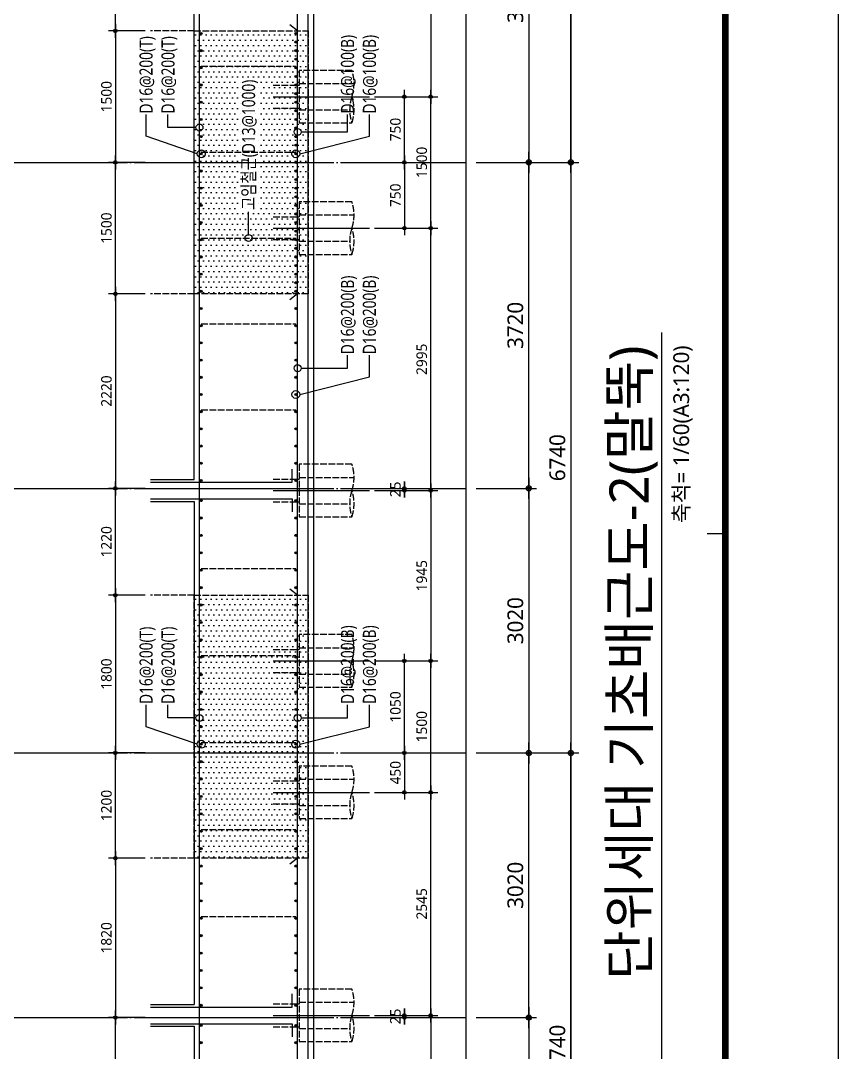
# Model space of a CAD drawing. Header units: millimetres. Extents: x 317501 to 814054, y -400799 to -14117.
# Drawn here: x 804717 to 814054, y -47034 to -35259 of the extents above; entities that cross this region are included whole.
import ezdxf
from ezdxf.enums import TextEntityAlignment as Align

# ---------------------------------------------------------------- set-up
doc = ezdxf.new("R2010")
doc.units = ezdxf.units.MM
doc.header["$LTSCALE"] = 38
doc.linetypes.add('CEN', pattern=[62, 60, -1, 0, -1])
doc.linetypes.add('HID', pattern=[2.5, 2, -0.5])
doc.layers.get('Defpoints').update_dxf_attribs({"color": 145})
for name, color, linetype in [('BAR1', 3, 'Continuous'), ('BARR', 1, 'Continuous'), ('CEN', 1, 'CEN'), ('DIM', 7, 'Continuous'), ('DOT', 3, 'Continuous'), ('FORM_고양장항A-1BL-S-성능$0$FORM', 7, 'Continuous'), ('LEADER', 7, 'Continuous'), ('PI', 4, 'HID'), ('T', 1, 'Continuous'), ('W1', 11, 'Continuous'), ('고임철근', 4, 'HID'), ('버림', 8, 'Continuous'), ('보강구간', 6, 'HID')]:
    doc.layers.add(name, color=color, linetype=linetype)
doc.layers.add('DEFPOINT', color=144, linetype='Continuous', plot=False)
doc.layers.add('FORM_고양장항A-1BL-S-성능$0$DEFPOINT', color=144, linetype='Continuous', plot=False)
doc.layers.add('TEXT', color=3, linetype='Continuous', lineweight=9)
doc.styles.add('맑은고딕', font='malgun.ttf')
doc.dimstyles.new('DIM_40', dxfattribs={"dimscale": 40, "dimtxt": 3, "dimasz": 1, "dimexe": 2, "dimexo": 1.5, "dimgap": 1, "dimtad": 1, "dimdec": 0, "dimzin": 0, "dimdsep": 46, "dimtxsty": '맑은고딕', "dimblk1": 'DIMDOT', "dimblk2": 'DIMDOT', "dimsah": 1, "dimcen": 0.09, "dimdle": 2, "dimclrd": 7, "dimclre": 7, "dimclrt": 6, "dimadec": 0, "dimazin": 0, "dimtfac": 1, "dimtdec": 0, "dimtix": 1, "dimtmove": 2, "dimatfit": 3, "dimldrblk": 'DIMDOT', "dimfxl": 0, "dimtolj": 1, "dimtzin": 0, "dimarcsym": 0})
doc.dimstyles.new('DIM_60', dxfattribs={"dimscale": 60, "dimtxt": 3, "dimasz": 1, "dimexe": 1.5, "dimexo": 2, "dimgap": 1, "dimtad": 1, "dimdec": 0, "dimzin": 0, "dimdsep": 46, "dimtxsty": '맑은고딕', "dimblk1": 'DIMDOT', "dimblk2": 'DIMDOT', "dimsah": 1, "dimcen": 0.09, "dimdle": 2, "dimclrd": 7, "dimclre": 7, "dimclrt": 3, "dimadec": 0, "dimazin": 0, "dimtfac": 1, "dimtdec": 0, "dimtix": 1, "dimtmove": 2, "dimatfit": 3, "dimldrblk": 'DIMDOT', "dimfxl": 0, "dimtolj": 1, "dimtzin": 0, "dimarcsym": 0})

# ---------------------------------------------------------------- blocks, each defined once
blk = doc.blocks.new('FORM_고양장항A-1BL-S-성능')
at = {"layer": 'FORM_고양장항A-1BL-S-성능$0$DEFPOINT', "color": 1}
blk.add_line((391, 22), (391, 25), dxfattribs=at)
at = {"layer": 'FORM_고양장항A-1BL-S-성능$0$DEFPOINT'}
blk.add_lwpolyline([(0, 594), (0, 0), (841, 0), (841, 594), (0, 594)], dxfattribs=at)
at = {"layer": 'FORM_고양장항A-1BL-S-성능$0$FORM'}
for points in [[(25, 573), (25, 21), (757, 21), (757, 573)], [(26, 572), (26, 22), (756, 22), (756, 572)]]:
    blk.add_lwpolyline(points, close=True, dxfattribs=at)
at = {"layer": 'FORM_고양장항A-1BL-S-성능$0$FORM', "const_width": 1}
blk.add_lwpolyline([(25.5, 572.5), (25.5, 21.5), (756.5, 21.5), (756.5, 572.5)], close=True, dxfattribs=at)
blk = doc.blocks.new('DIMDOT')
at = {"layer": 'DIM', "linetype": 'Continuous'}
blk.add_line((-2, 0), (2, 0), dxfattribs=at)
for radius in [0.5, 0.25]:
    blk.add_circle((0, 0), radius, dxfattribs=at)
blk = doc.blocks.new('*D107')
at = {"layer": 'Defpoints', "color": 0, "linetype": 'Continuous', "transparency": 16777216}
for p in [(809799, -43617), (810999, -43617), (809799, -50357)]:
    blk.add_point(p, dxfattribs=at)
at = {"layer": 'DIM', "color": 7, "linetype": 'Continuous', "lineweight": -2, "transparency": 16777216}
for p, q in [((809919, -43617), (811089, -43617)), ((810999, -50297), (810999, -43677)), ((809919, -50357), (811089, -50357))]:
    blk.add_line(p, q, dxfattribs=at)
at = {"layer": 'DIM', "color": 7, "linetype": 'Continuous', "lineweight": -2, "transparency": 16777216, "xscale": 60, "yscale": 60, "zscale": 60}
for p, rotation in [((810999, -43617), 90), ((810999, -50357), 270)]:
    blk.add_blockref('DIMDOT', p, dxfattribs=dict(at, rotation=rotation))
at = {"layer": 'DIM', "color": 3, "linetype": 'Continuous', "transparency": 16777216, "insert": (810846, -46987), "char_height": 180, "attachment_point": 5, "rotation": 90, "style": '맑은고딕'}
blk.add_mtext('\\A1;6740', dxfattribs=at)
blk = doc.blocks.new('*D108')
at = {"layer": 'Defpoints', "color": 0, "linetype": 'Continuous', "transparency": 16777216}
for p in [(809799, -43617), (810519, -43617), (809799, -46637)]:
    blk.add_point(p, dxfattribs=at)
at = {"layer": 'DIM', "color": 7, "linetype": 'Continuous', "lineweight": -2, "transparency": 16777216}
for p, q in [((809919, -43617), (810609, -43617)), ((810519, -46577), (810519, -43677)), ((809919, -46637), (810609, -46637))]:
    blk.add_line(p, q, dxfattribs=at)
at = {"layer": 'DIM', "color": 7, "linetype": 'Continuous', "lineweight": -2, "transparency": 16777216, "xscale": 60, "yscale": 60, "zscale": 60}
for p, rotation in [((810519, -43617), 90), ((810519, -46637), 270)]:
    blk.add_blockref('DIMDOT', p, dxfattribs=dict(at, rotation=rotation))
at = {"layer": 'DIM', "color": 3, "linetype": 'Continuous', "transparency": 16777216, "insert": (810366, -45127), "char_height": 180, "attachment_point": 5, "rotation": 90, "style": '맑은고딕'}
blk.add_mtext('\\A1;3020', dxfattribs=at)
blk = doc.blocks.new('*D109')
at = {"layer": 'Defpoints', "color": 0, "linetype": 'Continuous', "transparency": 16777216}
for p in [(809799, -46637), (809799, -50357), (810519, -50357)]:
    blk.add_point(p, dxfattribs=at)
at = {"layer": 'DIM', "color": 7, "linetype": 'Continuous', "lineweight": -2, "transparency": 16777216}
for p, q in [((809919, -46637), (810609, -46637)), ((810519, -46697), (810519, -50297)), ((809919, -50357), (810609, -50357))]:
    blk.add_line(p, q, dxfattribs=at)
at = {"layer": 'DIM', "color": 7, "linetype": 'Continuous', "lineweight": -2, "transparency": 16777216, "xscale": 60, "yscale": 60, "zscale": 60}
for p, rotation in [((810519, -46637), 90), ((810519, -50357), 270)]:
    blk.add_blockref('DIMDOT', p, dxfattribs=dict(at, rotation=rotation))
at = {"layer": 'DIM', "color": 3, "linetype": 'Continuous', "transparency": 16777216, "insert": (810366, -48497), "char_height": 180, "attachment_point": 5, "rotation": 90, "style": '맑은고딕'}
blk.add_mtext('\\A1;3720', dxfattribs=at)
blk = doc.blocks.new('*D110')
at = {"layer": 'Defpoints', "color": 0, "linetype": 'Continuous', "transparency": 16777216}
for p in [(809799, -30137), (810999, -30137), (809799, -36877)]:
    blk.add_point(p, dxfattribs=at)
at = {"layer": 'DIM', "color": 7, "linetype": 'Continuous', "lineweight": -2, "transparency": 16777216}
for p, q in [((809919, -30137), (811089, -30137)), ((810999, -36817), (810999, -30197)), ((809919, -36877), (811089, -36877))]:
    blk.add_line(p, q, dxfattribs=at)
at = {"layer": 'DIM', "color": 7, "linetype": 'Continuous', "lineweight": -2, "transparency": 16777216, "xscale": 60, "yscale": 60, "zscale": 60}
for p, rotation in [((810999, -30137), 90), ((810999, -36877), 270)]:
    blk.add_blockref('DIMDOT', p, dxfattribs=dict(at, rotation=rotation))
at = {"layer": 'DIM', "color": 3, "linetype": 'Continuous', "transparency": 16777216, "insert": (810846, -33507), "char_height": 180, "attachment_point": 5, "rotation": 90, "style": '맑은고딕'}
blk.add_mtext('\\A1;6740', dxfattribs=at)
blk = doc.blocks.new('*D112')
at = {"layer": 'Defpoints', "color": 0, "linetype": 'Continuous', "transparency": 16777216}
for p in [(809799, -33157), (809799, -36877), (810519, -36877)]:
    blk.add_point(p, dxfattribs=at)
at = {"layer": 'DIM', "color": 7, "linetype": 'Continuous', "lineweight": -2, "transparency": 16777216}
for p, q in [((809919, -33157), (810609, -33157)), ((810519, -33217), (810519, -36817)), ((809919, -36877), (810609, -36877))]:
    blk.add_line(p, q, dxfattribs=at)
at = {"layer": 'DIM', "color": 7, "linetype": 'Continuous', "lineweight": -2, "transparency": 16777216, "xscale": 60, "yscale": 60, "zscale": 60}
for p, rotation in [((810519, -33157), 90), ((810519, -36877), 270)]:
    blk.add_blockref('DIMDOT', p, dxfattribs=dict(at, rotation=rotation))
at = {"layer": 'DIM', "color": 3, "linetype": 'Continuous', "transparency": 16777216, "insert": (810366, -35017), "char_height": 180, "attachment_point": 5, "rotation": 90, "style": '맑은고딕'}
blk.add_mtext('\\A1;3720', dxfattribs=at)
blk = doc.blocks.new('*D113')
at = {"layer": 'Defpoints', "color": 0, "linetype": 'Continuous', "transparency": 16777216}
for p in [(809799, -36877), (809799, -43617), (810999, -43617)]:
    blk.add_point(p, dxfattribs=at)
at = {"layer": 'DIM', "color": 7, "linetype": 'Continuous', "lineweight": -2, "transparency": 16777216}
for p, q in [((809919, -36877), (811089, -36877)), ((810999, -36937), (810999, -43557)), ((809919, -43617), (811089, -43617))]:
    blk.add_line(p, q, dxfattribs=at)
at = {"layer": 'DIM', "color": 7, "linetype": 'Continuous', "lineweight": -2, "transparency": 16777216, "xscale": 60, "yscale": 60, "zscale": 60}
for p, rotation in [((810999, -36877), 90), ((810999, -43617), 270)]:
    blk.add_blockref('DIMDOT', p, dxfattribs=dict(at, rotation=rotation))
at = {"layer": 'DIM', "color": 3, "linetype": 'Continuous', "transparency": 16777216, "insert": (810846, -40247), "char_height": 180, "attachment_point": 5, "rotation": 90, "style": '맑은고딕'}
blk.add_mtext('\\A1;6740', dxfattribs=at)
blk = doc.blocks.new('*D114')
at = {"layer": 'Defpoints', "color": 0, "linetype": 'Continuous', "transparency": 16777216}
for p in [(809799, -40597), (809799, -43617), (810519, -43617)]:
    blk.add_point(p, dxfattribs=at)
at = {"layer": 'DIM', "color": 7, "linetype": 'Continuous', "lineweight": -2, "transparency": 16777216}
for p, q in [((809919, -40597), (810609, -40597)), ((810519, -40657), (810519, -43557)), ((809919, -43617), (810609, -43617))]:
    blk.add_line(p, q, dxfattribs=at)
at = {"layer": 'DIM', "color": 7, "linetype": 'Continuous', "lineweight": -2, "transparency": 16777216, "xscale": 60, "yscale": 60, "zscale": 60}
for p, rotation in [((810519, -40597), 90), ((810519, -43617), 270)]:
    blk.add_blockref('DIMDOT', p, dxfattribs=dict(at, rotation=rotation))
at = {"layer": 'DIM', "color": 3, "linetype": 'Continuous', "transparency": 16777216, "insert": (810366, -42107), "char_height": 180, "attachment_point": 5, "rotation": 90, "style": '맑은고딕'}
blk.add_mtext('\\A1;3020', dxfattribs=at)
blk = doc.blocks.new('*D115')
at = {"layer": 'Defpoints', "color": 0, "linetype": 'Continuous', "transparency": 16777216}
for p in [(809799, -36877), (810519, -36877), (809799, -40597)]:
    blk.add_point(p, dxfattribs=at)
at = {"layer": 'DIM', "color": 7, "linetype": 'Continuous', "lineweight": -2, "transparency": 16777216}
for p, q in [((809919, -36877), (810609, -36877)), ((810519, -40537), (810519, -36937)), ((809919, -40597), (810609, -40597))]:
    blk.add_line(p, q, dxfattribs=at)
at = {"layer": 'DIM', "color": 7, "linetype": 'Continuous', "lineweight": -2, "transparency": 16777216, "xscale": 60, "yscale": 60, "zscale": 60}
for p, rotation in [((810519, -36877), 90), ((810519, -40597), 270)]:
    blk.add_blockref('DIMDOT', p, dxfattribs=dict(at, rotation=rotation))
at = {"layer": 'DIM', "color": 3, "linetype": 'Continuous', "transparency": 16777216, "insert": (810366, -38737), "char_height": 180, "attachment_point": 5, "rotation": 90, "style": '맑은고딕'}
blk.add_mtext('\\A1;3720', dxfattribs=at)
blk = doc.blocks.new('p')
at = {"layer": 'PI'}
for p, q in [((-130, 300), (-130, 0)), ((130, 300), (130, 0)), ((300, 0), (-300, 0)), ((-300, 0), (-300, -600)), ((-150, 0), (-150, -575)), ((150, 0), (150, -625)), ((300, -600), (300, 0))]:
    blk.add_line(p, q, dxfattribs=at)
at = {"layer": 'PI', "color": 6, "linetype": 'Continuous'}
blk.add_line((0, 300, 0), (0, -800, 0), dxfattribs=at)
at = {"layer": 'PI'}
for centre, start, end in [((-150, -1037), 71.0754, 108.9246), ((-150, -163), 251.0754, 288.9246), ((150, -163), 251.0754, 288.9246)]:
    blk.add_arc(centre, 462, start, end, dxfattribs=at)
blk = doc.blocks.new('*D541')
at = {"layer": 'Defpoints', "color": 0, "linetype": 'Continuous', "transparency": 16777216}
for p in [(808699, -42567), (809399, -42567), (808699, -44067)]:
    blk.add_point(p, dxfattribs=at)
at = {"layer": 'DIM', "color": 7, "linetype": 'Continuous', "lineweight": -2, "transparency": 16777216}
for p, q in [((808759, -42567), (809479, -42567)), ((809399, -44027), (809399, -42607)), ((808759, -44067), (809479, -44067))]:
    blk.add_line(p, q, dxfattribs=at)
at = {"layer": 'DIM', "color": 7, "linetype": 'Continuous', "lineweight": -2, "transparency": 16777216, "xscale": 40, "yscale": 40, "zscale": 40}
for p, rotation in [((809399, -42567), 90), ((809399, -44067), 270)]:
    blk.add_blockref('DIMDOT', p, dxfattribs=dict(at, rotation=rotation))
at = {"layer": 'DIM', "color": 6, "linetype": 'Continuous', "transparency": 16777216, "insert": (809297, -43317), "char_height": 120, "attachment_point": 5, "rotation": 90, "style": '맑은고딕'}
blk.add_mtext('\\A1;1500', dxfattribs=at)
blk = doc.blocks.new('*D542')
at = {"layer": 'Defpoints', "color": 0, "linetype": 'Continuous', "transparency": 16777216}
for p in [(808699, -43617), (808699, -44067), (809099, -44067)]:
    blk.add_point(p, dxfattribs=at)
at = {"layer": 'DIM', "color": 7, "linetype": 'Continuous', "lineweight": -2, "transparency": 16777216}
for p, q in [((808759, -43617), (809179, -43617)), ((809099, -43657), (809099, -44027)), ((808759, -44067), (809179, -44067))]:
    blk.add_line(p, q, dxfattribs=at)
at = {"layer": 'DIM', "color": 7, "linetype": 'Continuous', "lineweight": -2, "transparency": 16777216, "xscale": 40, "yscale": 40, "zscale": 40}
for p, rotation in [((809099, -43617), 90), ((809099, -44067), 270)]:
    blk.add_blockref('DIMDOT', p, dxfattribs=dict(at, rotation=rotation))
at = {"layer": 'DIM', "color": 6, "linetype": 'Continuous', "transparency": 16777216, "insert": (808997, -43842), "char_height": 120, "attachment_point": 5, "rotation": 90, "style": '맑은고딕'}
blk.add_mtext('\\A1;450', dxfattribs=at)
blk = doc.blocks.new('*D543')
at = {"layer": 'Defpoints', "color": 0, "linetype": 'Continuous', "transparency": 16777216}
for p in [(808699, -42567), (809099, -42567), (808699, -43617)]:
    blk.add_point(p, dxfattribs=at)
at = {"layer": 'DIM', "color": 7, "linetype": 'Continuous', "lineweight": -2, "transparency": 16777216}
for p, q in [((808759, -42567), (809179, -42567)), ((809099, -43577), (809099, -42607)), ((808759, -43617), (809179, -43617))]:
    blk.add_line(p, q, dxfattribs=at)
at = {"layer": 'DIM', "color": 7, "linetype": 'Continuous', "lineweight": -2, "transparency": 16777216, "xscale": 40, "yscale": 40, "zscale": 40}
for p, rotation in [((809099, -42567), 90), ((809099, -43617), 270)]:
    blk.add_blockref('DIMDOT', p, dxfattribs=dict(at, rotation=rotation))
at = {"layer": 'DIM', "color": 6, "linetype": 'Continuous', "transparency": 16777216, "insert": (808997, -43092), "char_height": 120, "attachment_point": 5, "rotation": 90, "style": '맑은고딕'}
blk.add_mtext('\\A1;1050', dxfattribs=at)
blk = doc.blocks.new('*D544')
at = {"layer": 'Defpoints', "color": 0, "linetype": 'Continuous', "transparency": 16777216}
for p in [(808699, -36127), (809399, -36127), (808699, -37627)]:
    blk.add_point(p, dxfattribs=at)
at = {"layer": 'DIM', "color": 7, "linetype": 'Continuous', "lineweight": -2, "transparency": 16777216}
for p, q in [((808759, -36127), (809479, -36127)), ((809399, -37587), (809399, -36167)), ((808759, -37627), (809479, -37627))]:
    blk.add_line(p, q, dxfattribs=at)
at = {"layer": 'DIM', "color": 7, "linetype": 'Continuous', "lineweight": -2, "transparency": 16777216, "xscale": 40, "yscale": 40, "zscale": 40}
for p, rotation in [((809399, -36127), 90), ((809399, -37627), 270)]:
    blk.add_blockref('DIMDOT', p, dxfattribs=dict(at, rotation=rotation))
at = {"layer": 'DIM', "color": 6, "linetype": 'Continuous', "transparency": 16777216, "insert": (809297, -36877), "char_height": 120, "attachment_point": 5, "rotation": 90, "style": '맑은고딕'}
blk.add_mtext('\\A1;1500', dxfattribs=at)
blk = doc.blocks.new('*D545')
at = {"layer": 'Defpoints', "color": 0, "linetype": 'Continuous', "transparency": 16777216}
for p in [(808699, -36877), (808699, -37627), (809099, -37627)]:
    blk.add_point(p, dxfattribs=at)
at = {"layer": 'DIM', "color": 7, "linetype": 'Continuous', "lineweight": -2, "transparency": 16777216}
for p, q in [((808759, -36877), (809179, -36877)), ((809099, -36917), (809099, -37587)), ((808759, -37627), (809179, -37627))]:
    blk.add_line(p, q, dxfattribs=at)
at = {"layer": 'DIM', "color": 7, "linetype": 'Continuous', "lineweight": -2, "transparency": 16777216, "xscale": 40, "yscale": 40, "zscale": 40}
for p, rotation in [((809099, -36877), 90), ((809099, -37627), 270)]:
    blk.add_blockref('DIMDOT', p, dxfattribs=dict(at, rotation=rotation))
at = {"layer": 'DIM', "color": 6, "linetype": 'Continuous', "transparency": 16777216, "insert": (808997, -37252), "char_height": 120, "attachment_point": 5, "rotation": 90, "style": '맑은고딕'}
blk.add_mtext('\\A1;750', dxfattribs=at)
blk = doc.blocks.new('*D546')
at = {"layer": 'Defpoints', "color": 0, "linetype": 'Continuous', "transparency": 16777216}
for p in [(808699, -36127), (809099, -36127), (808699, -36877)]:
    blk.add_point(p, dxfattribs=at)
at = {"layer": 'DIM', "color": 7, "linetype": 'Continuous', "lineweight": -2, "transparency": 16777216}
for p, q in [((808759, -36127), (809179, -36127)), ((809099, -36837), (809099, -36167)), ((808759, -36877), (809179, -36877))]:
    blk.add_line(p, q, dxfattribs=at)
at = {"layer": 'DIM', "color": 7, "linetype": 'Continuous', "lineweight": -2, "transparency": 16777216, "xscale": 40, "yscale": 40, "zscale": 40}
for p, rotation in [((809099, -36127), 90), ((809099, -36877), 270)]:
    blk.add_blockref('DIMDOT', p, dxfattribs=dict(at, rotation=rotation))
at = {"layer": 'DIM', "color": 6, "linetype": 'Continuous', "transparency": 16777216, "insert": (808997, -36502), "char_height": 120, "attachment_point": 5, "rotation": 90, "style": '맑은고딕'}
blk.add_mtext('\\A1;750', dxfattribs=at)
blk = doc.blocks.new('*D552')
at = {"layer": 'Defpoints', "color": 0, "linetype": 'Continuous', "transparency": 16777216}
for p in [(808699, -40597), (808699, -40622), (809099, -40622)]:
    blk.add_point(p, dxfattribs=at)
at = {"layer": 'DIM', "color": 7, "linetype": 'Continuous', "lineweight": -2, "transparency": 16777216}
for p, q in [((808759, -40597), (809179, -40597)), ((808759, -40622), (809179, -40622)), ((809099, -40557), (809099, -40517)), ((809099, -40597), (809099, -40622)), ((809099, -40662), (809099, -40702))]:
    blk.add_line(p, q, dxfattribs=at)
at = {"layer": 'DIM', "color": 7, "linetype": 'Continuous', "lineweight": -2, "transparency": 16777216, "xscale": 40, "yscale": 40, "zscale": 40}
for p, rotation in [((809099, -40597), 270), ((809099, -40622), 90)]:
    blk.add_blockref('DIMDOT', p, dxfattribs=dict(at, rotation=rotation))
at = {"layer": 'DIM', "color": 6, "linetype": 'Continuous', "transparency": 16777216, "insert": (808997, -40609), "char_height": 120, "attachment_point": 5, "rotation": 90, "style": '맑은고딕'}
blk.add_mtext('\\A1;25', dxfattribs=at)
blk = doc.blocks.new('*D553')
at = {"layer": 'Defpoints', "color": 0, "linetype": 'Continuous', "transparency": 16777216}
for p in [(808699, -46612), (808699, -46637), (809099, -46637)]:
    blk.add_point(p, dxfattribs=at)
at = {"layer": 'DIM', "color": 7, "linetype": 'Continuous', "lineweight": -2, "transparency": 16777216}
for p, q in [((808759, -46612), (809179, -46612)), ((809099, -46572), (809099, -46532)), ((809099, -46612), (809099, -46637)), ((808759, -46637), (809179, -46637)), ((809099, -46677), (809099, -46717))]:
    blk.add_line(p, q, dxfattribs=at)
at = {"layer": 'DIM', "color": 7, "linetype": 'Continuous', "lineweight": -2, "transparency": 16777216, "xscale": 40, "yscale": 40, "zscale": 40}
for p, rotation in [((809099, -46612), 270), ((809099, -46637), 90)]:
    blk.add_blockref('DIMDOT', p, dxfattribs=dict(at, rotation=rotation))
at = {"layer": 'DIM', "color": 6, "linetype": 'Continuous', "transparency": 16777216, "insert": (808997, -46624), "char_height": 120, "attachment_point": 5, "rotation": 90, "style": '맑은고딕'}
blk.add_mtext('\\A1;25', dxfattribs=at)
blk = doc.blocks.new('*D555')
at = {"layer": 'Defpoints', "color": 0, "linetype": 'Continuous', "transparency": 16777216}
for p in [(808699, -46612), (808699, -49907), (809399, -49907)]:
    blk.add_point(p, dxfattribs=at)
at = {"layer": 'DIM', "color": 7, "linetype": 'Continuous', "lineweight": -2, "transparency": 16777216}
for p, q in [((808759, -46612), (809479, -46612)), ((809399, -46652), (809399, -49867)), ((808759, -49907), (809479, -49907))]:
    blk.add_line(p, q, dxfattribs=at)
at = {"layer": 'DIM', "color": 7, "linetype": 'Continuous', "lineweight": -2, "transparency": 16777216, "xscale": 40, "yscale": 40, "zscale": 40}
for p, rotation in [((809399, -46612), 90), ((809399, -49907), 270)]:
    blk.add_blockref('DIMDOT', p, dxfattribs=dict(at, rotation=rotation))
at = {"layer": 'DIM', "color": 6, "linetype": 'Continuous', "transparency": 16777216, "insert": (809297, -48259), "char_height": 120, "attachment_point": 5, "rotation": 90, "style": '맑은고딕'}
blk.add_mtext('\\A1;3295', dxfattribs=at)
blk = doc.blocks.new('*D556')
at = {"layer": 'Defpoints', "color": 0, "linetype": 'Continuous', "transparency": 16777216}
for p in [(808699, -44067), (809399, -44067), (808699, -46612)]:
    blk.add_point(p, dxfattribs=at)
at = {"layer": 'DIM', "color": 7, "linetype": 'Continuous', "lineweight": -2, "transparency": 16777216}
for p, q in [((808759, -44067), (809479, -44067)), ((809399, -46572), (809399, -44107)), ((808759, -46612), (809479, -46612))]:
    blk.add_line(p, q, dxfattribs=at)
at = {"layer": 'DIM', "color": 7, "linetype": 'Continuous', "lineweight": -2, "transparency": 16777216, "xscale": 40, "yscale": 40, "zscale": 40}
for p, rotation in [((809399, -44067), 90), ((809399, -46612), 270)]:
    blk.add_blockref('DIMDOT', p, dxfattribs=dict(at, rotation=rotation))
at = {"layer": 'DIM', "color": 6, "linetype": 'Continuous', "transparency": 16777216, "insert": (809297, -45339), "char_height": 120, "attachment_point": 5, "rotation": 90, "style": '맑은고딕'}
blk.add_mtext('\\A1;2545', dxfattribs=at)
blk = doc.blocks.new('*D557')
at = {"layer": 'Defpoints', "color": 0, "linetype": 'Continuous', "transparency": 16777216}
for p in [(808699, -40622), (808699, -42567), (809399, -42567)]:
    blk.add_point(p, dxfattribs=at)
at = {"layer": 'DIM', "color": 7, "linetype": 'Continuous', "lineweight": -2, "transparency": 16777216}
for p, q in [((808759, -40622), (809479, -40622)), ((809399, -40662), (809399, -42527)), ((808759, -42567), (809479, -42567))]:
    blk.add_line(p, q, dxfattribs=at)
at = {"layer": 'DIM', "color": 7, "linetype": 'Continuous', "lineweight": -2, "transparency": 16777216, "xscale": 40, "yscale": 40, "zscale": 40}
for p, rotation in [((809399, -40622), 90), ((809399, -42567), 270)]:
    blk.add_blockref('DIMDOT', p, dxfattribs=dict(at, rotation=rotation))
at = {"layer": 'DIM', "color": 6, "linetype": 'Continuous', "transparency": 16777216, "insert": (809297, -41594), "char_height": 120, "attachment_point": 5, "rotation": 90, "style": '맑은고딕'}
blk.add_mtext('\\A1;1945', dxfattribs=at)
blk = doc.blocks.new('*D558')
at = {"layer": 'Defpoints', "color": 0, "linetype": 'Continuous', "transparency": 16777216}
for p in [(808699, -37627), (809399, -37627), (808699, -40622)]:
    blk.add_point(p, dxfattribs=at)
at = {"layer": 'DIM', "color": 7, "linetype": 'Continuous', "lineweight": -2, "transparency": 16777216}
for p, q in [((808759, -37627), (809479, -37627)), ((809399, -40582), (809399, -37667)), ((808759, -40622), (809479, -40622))]:
    blk.add_line(p, q, dxfattribs=at)
at = {"layer": 'DIM', "color": 7, "linetype": 'Continuous', "lineweight": -2, "transparency": 16777216, "xscale": 40, "yscale": 40, "zscale": 40}
for p, rotation in [((809399, -37627), 90), ((809399, -40622), 270)]:
    blk.add_blockref('DIMDOT', p, dxfattribs=dict(at, rotation=rotation))
at = {"layer": 'DIM', "color": 6, "linetype": 'Continuous', "transparency": 16777216, "insert": (809297, -39124), "char_height": 120, "attachment_point": 5, "rotation": 90, "style": '맑은고딕'}
blk.add_mtext('\\A1;2995', dxfattribs=at)
blk = doc.blocks.new('*D559')
at = {"layer": 'Defpoints', "color": 0, "linetype": 'Continuous', "transparency": 16777216}
for p in [(808699, -33132), (808699, -36127), (809399, -36127)]:
    blk.add_point(p, dxfattribs=at)
at = {"layer": 'DIM', "color": 7, "linetype": 'Continuous', "lineweight": -2, "transparency": 16777216}
for p, q in [((808759, -33132), (809479, -33132)), ((809399, -33172), (809399, -36087)), ((808759, -36127), (809479, -36127))]:
    blk.add_line(p, q, dxfattribs=at)
at = {"layer": 'DIM', "color": 7, "linetype": 'Continuous', "lineweight": -2, "transparency": 16777216, "xscale": 40, "yscale": 40, "zscale": 40}
for p, rotation in [((809399, -33132), 90), ((809399, -36127), 270)]:
    blk.add_blockref('DIMDOT', p, dxfattribs=dict(at, rotation=rotation))
at = {"layer": 'DIM', "color": 6, "linetype": 'Continuous', "transparency": 16777216, "insert": (809297, -34629), "char_height": 120, "attachment_point": 5, "rotation": 90, "style": '맑은고딕'}
blk.add_mtext('\\A1;2995', dxfattribs=at)
blk = doc.blocks.new('*D566')
at = {"layer": 'Defpoints', "color": 0, "linetype": 'Continuous', "transparency": 16777216}
for p in [(805799, -43617), (806199, -43617), (806199, -44817)]:
    blk.add_point(p, dxfattribs=at)
at = {"layer": 'DIM', "color": 7, "linetype": 'Continuous', "lineweight": -2, "transparency": 16777216}
for p, q in [((806139, -43617), (805719, -43617)), ((805799, -44777), (805799, -43657)), ((806139, -44817), (805719, -44817))]:
    blk.add_line(p, q, dxfattribs=at)
at = {"layer": 'DIM', "color": 7, "linetype": 'Continuous', "lineweight": -2, "transparency": 16777216, "xscale": 40, "yscale": 40, "zscale": 40}
for p, rotation in [((805799, -43617), 90), ((805799, -44817), 270)]:
    blk.add_blockref('DIMDOT', p, dxfattribs=dict(at, rotation=rotation))
at = {"layer": 'DIM', "color": 6, "linetype": 'Continuous', "transparency": 16777216, "insert": (805697, -44217), "char_height": 120, "attachment_point": 5, "rotation": 90, "style": '맑은고딕'}
blk.add_mtext('\\A1;1200', dxfattribs=at)
blk = doc.blocks.new('*D567')
at = {"layer": 'Defpoints', "color": 0, "linetype": 'Continuous', "transparency": 16777216}
for p in [(806199, -41817), (805799, -43617), (806199, -43617)]:
    blk.add_point(p, dxfattribs=at)
at = {"layer": 'DIM', "color": 7, "linetype": 'Continuous', "lineweight": -2, "transparency": 16777216}
for p, q in [((806139, -41817), (805719, -41817)), ((805799, -41857), (805799, -43577)), ((806139, -43617), (805719, -43617))]:
    blk.add_line(p, q, dxfattribs=at)
at = {"layer": 'DIM', "color": 7, "linetype": 'Continuous', "lineweight": -2, "transparency": 16777216, "xscale": 40, "yscale": 40, "zscale": 40}
for p, rotation in [((805799, -41817), 90), ((805799, -43617), 270)]:
    blk.add_blockref('DIMDOT', p, dxfattribs=dict(at, rotation=rotation))
at = {"layer": 'DIM', "color": 6, "linetype": 'Continuous', "transparency": 16777216, "insert": (805697, -42717), "char_height": 120, "attachment_point": 5, "rotation": 90, "style": '맑은고딕'}
blk.add_mtext('\\A1;1800', dxfattribs=at)
blk = doc.blocks.new('*D568')
at = {"layer": 'Defpoints', "color": 0, "linetype": 'Continuous', "transparency": 16777216}
for p in [(805799, -36877), (806199, -36877), (806199, -38377)]:
    blk.add_point(p, dxfattribs=at)
at = {"layer": 'DIM', "color": 7, "linetype": 'Continuous', "lineweight": -2, "transparency": 16777216}
for p, q in [((806139, -36877), (805719, -36877)), ((805799, -38337), (805799, -36917)), ((806139, -38377), (805719, -38377))]:
    blk.add_line(p, q, dxfattribs=at)
at = {"layer": 'DIM', "color": 7, "linetype": 'Continuous', "lineweight": -2, "transparency": 16777216, "xscale": 40, "yscale": 40, "zscale": 40}
for p, rotation in [((805799, -36877), 90), ((805799, -38377), 270)]:
    blk.add_blockref('DIMDOT', p, dxfattribs=dict(at, rotation=rotation))
at = {"layer": 'DIM', "color": 6, "linetype": 'Continuous', "transparency": 16777216, "insert": (805697, -37627), "char_height": 120, "attachment_point": 5, "rotation": 90, "style": '맑은고딕'}
blk.add_mtext('\\A1;1500', dxfattribs=at)
blk = doc.blocks.new('*D569')
at = {"layer": 'Defpoints', "color": 0, "linetype": 'Continuous', "transparency": 16777216}
for p in [(806199, -35377), (805799, -36877), (806199, -36877)]:
    blk.add_point(p, dxfattribs=at)
at = {"layer": 'DIM', "color": 7, "linetype": 'Continuous', "lineweight": -2, "transparency": 16777216}
for p, q in [((806139, -35377), (805719, -35377)), ((805799, -35417), (805799, -36837)), ((806139, -36877), (805719, -36877))]:
    blk.add_line(p, q, dxfattribs=at)
at = {"layer": 'DIM', "color": 7, "linetype": 'Continuous', "lineweight": -2, "transparency": 16777216, "xscale": 40, "yscale": 40, "zscale": 40}
for p, rotation in [((805799, -35377), 90), ((805799, -36877), 270)]:
    blk.add_blockref('DIMDOT', p, dxfattribs=dict(at, rotation=rotation))
at = {"layer": 'DIM', "color": 6, "linetype": 'Continuous', "transparency": 16777216, "insert": (805697, -36127), "char_height": 120, "attachment_point": 5, "rotation": 90, "style": '맑은고딕'}
blk.add_mtext('\\A1;1500', dxfattribs=at)
blk = doc.blocks.new('*D573')
at = {"layer": 'Defpoints', "color": 0, "linetype": 'Continuous', "transparency": 16777216}
for p in [(805799, -46637), (806199, -46637), (806199, -49157)]:
    blk.add_point(p, dxfattribs=at)
at = {"layer": 'DIM', "color": 7, "linetype": 'Continuous', "lineweight": -2, "transparency": 16777216}
for p, q in [((806139, -46637), (805719, -46637)), ((805799, -49117), (805799, -46677)), ((806139, -49157), (805719, -49157))]:
    blk.add_line(p, q, dxfattribs=at)
at = {"layer": 'DIM', "color": 7, "linetype": 'Continuous', "lineweight": -2, "transparency": 16777216, "xscale": 40, "yscale": 40, "zscale": 40}
for p, rotation in [((805799, -46637), 90), ((805799, -49157), 270)]:
    blk.add_blockref('DIMDOT', p, dxfattribs=dict(at, rotation=rotation))
at = {"layer": 'DIM', "color": 6, "linetype": 'Continuous', "transparency": 16777216, "insert": (805697, -47897), "char_height": 120, "attachment_point": 5, "rotation": 90, "style": '맑은고딕'}
blk.add_mtext('\\A1;2520', dxfattribs=at)
blk = doc.blocks.new('*D574')
at = {"layer": 'Defpoints', "color": 0, "linetype": 'Continuous', "transparency": 16777216}
for p in [(806199, -44817), (805799, -46637), (806199, -46637)]:
    blk.add_point(p, dxfattribs=at)
at = {"layer": 'DIM', "color": 7, "linetype": 'Continuous', "lineweight": -2, "transparency": 16777216}
for p, q in [((806139, -44817), (805719, -44817)), ((805799, -44857), (805799, -46597)), ((806139, -46637), (805719, -46637))]:
    blk.add_line(p, q, dxfattribs=at)
at = {"layer": 'DIM', "color": 7, "linetype": 'Continuous', "lineweight": -2, "transparency": 16777216, "xscale": 40, "yscale": 40, "zscale": 40}
for p, rotation in [((805799, -44817), 90), ((805799, -46637), 270)]:
    blk.add_blockref('DIMDOT', p, dxfattribs=dict(at, rotation=rotation))
at = {"layer": 'DIM', "color": 6, "linetype": 'Continuous', "transparency": 16777216, "insert": (805697, -45727), "char_height": 120, "attachment_point": 5, "rotation": 90, "style": '맑은고딕'}
blk.add_mtext('\\A1;1820', dxfattribs=at)
blk = doc.blocks.new('*D575')
at = {"layer": 'Defpoints', "color": 0, "linetype": 'Continuous', "transparency": 16777216}
for p in [(805799, -40597), (806199, -40597), (806199, -41817)]:
    blk.add_point(p, dxfattribs=at)
at = {"layer": 'DIM', "color": 7, "linetype": 'Continuous', "lineweight": -2, "transparency": 16777216}
for p, q in [((806139, -40597), (805719, -40597)), ((805799, -41777), (805799, -40637)), ((806139, -41817), (805719, -41817))]:
    blk.add_line(p, q, dxfattribs=at)
at = {"layer": 'DIM', "color": 7, "linetype": 'Continuous', "lineweight": -2, "transparency": 16777216, "xscale": 40, "yscale": 40, "zscale": 40}
for p, rotation in [((805799, -40597), 90), ((805799, -41817), 270)]:
    blk.add_blockref('DIMDOT', p, dxfattribs=dict(at, rotation=rotation))
at = {"layer": 'DIM', "color": 6, "linetype": 'Continuous', "transparency": 16777216, "insert": (805697, -41207), "char_height": 120, "attachment_point": 5, "rotation": 90, "style": '맑은고딕'}
blk.add_mtext('\\A1;1220', dxfattribs=at)
blk = doc.blocks.new('*D576')
at = {"layer": 'Defpoints', "color": 0, "linetype": 'Continuous', "transparency": 16777216}
for p in [(806199, -38377), (805799, -40597), (806199, -40597)]:
    blk.add_point(p, dxfattribs=at)
at = {"layer": 'DIM', "color": 7, "linetype": 'Continuous', "lineweight": -2, "transparency": 16777216}
for p, q in [((806139, -38377), (805719, -38377)), ((805799, -38417), (805799, -40557)), ((806139, -40597), (805719, -40597))]:
    blk.add_line(p, q, dxfattribs=at)
at = {"layer": 'DIM', "color": 7, "linetype": 'Continuous', "lineweight": -2, "transparency": 16777216, "xscale": 40, "yscale": 40, "zscale": 40}
for p, rotation in [((805799, -38377), 90), ((805799, -40597), 270)]:
    blk.add_blockref('DIMDOT', p, dxfattribs=dict(at, rotation=rotation))
at = {"layer": 'DIM', "color": 6, "linetype": 'Continuous', "transparency": 16777216, "insert": (805697, -39487), "char_height": 120, "attachment_point": 5, "rotation": 90, "style": '맑은고딕'}
blk.add_mtext('\\A1;2220', dxfattribs=at)
blk = doc.blocks.new('*D577')
at = {"layer": 'Defpoints', "color": 0, "linetype": 'Continuous', "transparency": 16777216}
for p in [(805799, -33157), (806199, -33157), (806199, -35377)]:
    blk.add_point(p, dxfattribs=at)
at = {"layer": 'DIM', "color": 7, "linetype": 'Continuous', "lineweight": -2, "transparency": 16777216}
for p, q in [((806139, -33157), (805719, -33157)), ((805799, -35337), (805799, -33197)), ((806139, -35377), (805719, -35377))]:
    blk.add_line(p, q, dxfattribs=at)
at = {"layer": 'DIM', "color": 7, "linetype": 'Continuous', "lineweight": -2, "transparency": 16777216, "xscale": 40, "yscale": 40, "zscale": 40}
for p, rotation in [((805799, -33157), 90), ((805799, -35377), 270)]:
    blk.add_blockref('DIMDOT', p, dxfattribs=dict(at, rotation=rotation))
at = {"layer": 'DIM', "color": 6, "linetype": 'Continuous', "transparency": 16777216, "insert": (805697, -34267), "char_height": 120, "attachment_point": 5, "rotation": 90, "style": '맑은고딕'}
blk.add_mtext('\\A1;2220', dxfattribs=at)
blk = doc.blocks.new('BAR')
at = {"layer": 'BARR'}
h = blk.add_hatch(color=256, dxfattribs=at)
edge = h.paths.add_edge_path()
edge.add_arc((0, 0), 15, 0, 360)
blk.add_circle((0, 0), 15, dxfattribs=at)

msp = doc.modelspace()

# ---------------------------------------------------------------- hatches: boundary and pattern name
at = {"layer": 'DOT'}
h = msp.add_hatch(dxfattribs=at)
h.set_pattern_fill('DOTS', color=256, scale=60, style=0)
h.set_pattern_definition([(360, (1033364.12, -201561.77), (30, 60), [0, -60])])
h.paths.add_polyline_path([(806699.1, -35376.8), (806699.1, -38376.8), (807999.1, -38376.8), (807999.1, -35376.8)])
h = msp.add_hatch(dxfattribs=at)
h.set_pattern_fill('DOTS', color=256, scale=60, style=0)
h.set_pattern_definition([(360, (1033364.12, -208001.77), (30, 60), [0, -60])])
h.paths.add_polyline_path([(806699.1, -41816.8), (806699.1, -44816.8), (807999.1, -44816.8), (807999.1, -41816.8)])

# ---------------------------------------------------------------- linework, layer by layer
at = {"layer": 'BAR1'}
for p, q in [((806759.1, -60496.8), (806759.1, -27143.2)), ((807879.1, -58771.8), (807879.1, -28486.8)), ((807879.1, -35376.8), (807791.1, -35308.1)), ((807879.1, -38376.8), (807791.1, -38445.4)), ((807879.1, -41816.8), (807791.1, -41748.1)), ((807879.1, -44816.8), (807791.1, -44885.4))]:
    msp.add_line(p, q, dxfattribs=at)
for points in [[(806199.1, -40526.8), (807819.1, -40526.8), (807819.1, -40376.8)], [(806199.1, -40716.8), (807819.1, -40716.8), (807819.1, -40866.8)], [(806199.1, -46516.8), (807819.1, -46516.8), (807819.1, -46366.8)], [(806199.1, -46706.8), (807819.1, -46706.8), (807819.1, -46856.8)]]:
    msp.add_lwpolyline(points, dxfattribs=at)
at = {"layer": 'CEN'}
for p, q in [((801299.1, -36876.8), (809799.1, -36876.8)), ((801299.1, -40596.8), (809799.1, -40596.8)), ((801299.1, -43616.8), (809799.1, -43616.8)), ((801299.1, -46636.8), (809799.1, -46636.8))]:
    msp.add_line(p, q, dxfattribs=at)
at = {"layer": 'DEFPOINT'}
msp.add_line((812034.1, -38816.8), (812034.1, -48416.8), dxfattribs=at)
for points in [[(781734.1, -61996.8), (781734.1, -19636.8), (810999.1, -19636.8), (810999.1, -61996.8)], [(783234.1, -60496.8), (783234.1, -21136.8), (809799.1, -21136.8), (809799.1, -60496.8)]]:
    msp.add_lwpolyline(points, close=True, dxfattribs=at)
at = {"layer": 'LEADER', "color": 7}
msp.add_line((807319.1, -37699.7), (807319.1, -37439.7), dxfattribs=at)
for points in [[(806734.1, -36778.7), (806149.1, -36578.7), (806149.1, -36328.7)], [(806719.1, -36478.7), (806399.1, -36478.7), (806399.1, -36328.7)], [(807904.1, -36778.7), (808699.1, -36578.7), (808699.1, -36328.7)], [(807919.1, -36528.7), (808449.1, -36528.7), (808449.1, -36328.7)], [(807904.1, -39525.7), (808699.1, -39325.7), (808699.1, -39075.7)], [(807919.1, -39225.7), (808449.1, -39225.7), (808449.1, -39075.7)], [(806734.1, -43517.5), (806149.1, -43317.5), (806149.1, -43067.5)], [(806719.1, -43217.5), (806399.1, -43217.5), (806399.1, -43067.5)], [(807904.1, -43517.5), (808699.1, -43317.5), (808699.1, -43067.5)], [(807919.1, -43217.5), (808449.1, -43217.5), (808449.1, -43067.5)]]:
    msp.add_lwpolyline(points, dxfattribs=at)
for centre, radius in [((806759.1, -36478.7), 40), ((807879.1, -36528.7), 40), ((806779.1, -36778.7), 45), ((807859.1, -36778.7), 45), ((807319.1, -37739.7), 40), ((807879.1, -39225.7), 40), ((807859.1, -39525.7), 45), ((806759.1, -43217.5), 40), ((807879.1, -43217.5), 40), ((806779.1, -43517.5), 45), ((807859.1, -43517.5), 45)]:
    msp.add_circle(centre, radius, dxfattribs=at)
at = {"layer": 'TEXT'}
msp.add_line((812034.1, -47216.8), (812034.1, -38816.8), dxfattribs=at)
at = {"layer": 'W1'}
for p, q in [((807999.1, -58831.8), (807999.1, -28426.8)), ((806699.1, -40496.8), (806699.1, -33256.8)), ((806199.1, -40496.8), (806699.1, -40496.8)), ((806199.1, -40746.8), (806699.1, -40746.8)), ((806699.1, -40746.8), (806699.1, -46486.8)), ((806199.1, -46486.8), (806699.1, -46486.8)), ((806199.1, -46736.8), (806699.1, -46736.8)), ((806699.1, -46736.8), (806699.1, -53976.8))]:
    msp.add_line(p, q, dxfattribs=at)
at = {"layer": '고임철근'}
for p, q in [((806779.1, -35777.6), (807859.1, -35777.6)), ((806779.1, -36758.7), (807859.1, -36758.7)), ((806779.1, -37739.7), (807859.1, -37739.7)), ((806779.1, -38720.8), (807859.1, -38720.8)), ((806779.1, -39701.9), (807859.1, -39701.9)), ((806779.1, -41511.3), (807859.1, -41511.3)), ((806779.1, -42504.4), (807859.1, -42504.4)), ((806779.1, -43497.5), (807859.1, -43497.5)), ((806779.1, -44490.6), (807859.1, -44490.6)), ((806779.1, -45483.7), (807859.1, -45483.7))]:
    msp.add_line(p, q, dxfattribs=at)
at = {"layer": '버림'}
msp.add_lwpolyline([(808059.1, -28326.8), (808059.1, -58931.8)], dxfattribs=at)
at = {"layer": '보강구간'}
for p, q in [((806699.1, -35376.8), (806199.1, -35376.8)), ((806699.1, -38376.8), (806199.1, -38376.8)), ((806699.1, -41816.8), (806199.1, -41816.8)), ((806699.1, -44816.8), (806199.1, -44816.8))]:
    msp.add_line(p, q, dxfattribs=at)
for points in [[(807999.1, -38376.8), (806699.1, -38376.8), (806699.1, -35376.8), (807999.1, -35376.8), (807999.1, -38376.8)], [(807999.1, -44816.8), (806699.1, -44816.8), (806699.1, -41816.8), (807999.1, -41816.8), (807999.1, -44816.8)]]:
    msp.add_lwpolyline(points, dxfattribs=at)

# ---------------------------------------------------------------- block references
at = {"xscale": 60, "yscale": 60, "zscale": 60, "rotation": 90}
msp.add_blockref('FORM_고양장항A-1BL-S-성능', (814054.1, -64576.8), dxfattribs=at)
at = {"layer": 'BARR', "xscale": 0.8, "yscale": 0.8, "zscale": 0.8}
for p in [(806779.1, -35405.1), (807859.1, -35405.1), (807859.1, -35503.3), (806779.1, -35601.4), (807859.1, -35601.4), (806779.1, -35797.6), (807859.1, -35699.5), (807859.1, -35797.6), (807859.1, -35895.7), (806779.1, -35993.8), (807859.1, -35993.8), (807859.1, -36091.9), (806779.1, -36190), (807859.1, -36190), (806779.1, -36386.2), (807859.1, -36288.1), (807859.1, -36386.2), (807859.1, -36484.3), (806779.1, -36582.4), (807859.1, -36582.4), (807859.1, -36680.6), (806779.1, -36778.7), (807859.1, -36778.7), (806779.1, -36974.9), (807859.1, -36876.8), (807859.1, -36974.9), (807859.1, -37073), (806779.1, -37171.1), (807859.1, -37171.1), (807859.1, -37269.2), (806779.1, -37367.3), (807859.1, -37367.3), (806779.1, -37563.5), (807859.1, -37465.4), (807859.1, -37563.5), (807859.1, -37661.6), (806779.1, -37759.7), (807859.1, -37759.7), (807859.1, -37857.9), (806779.1, -37956), (807859.1, -37956), (806779.1, -38152.2), (807859.1, -38054.1), (807859.1, -38152.2), (807859.1, -38250.3), (806779.1, -38348.4), (807859.1, -38348.4), (806779.1, -38544.6), (807859.1, -38544.6), (806779.1, -38740.8), (807859.1, -38740.8), (806779.1, -38937), (807859.1, -38937), (806779.1, -39133.3), (807859.1, -39133.3), (806779.1, -39329.5), (807859.1, -39329.5), (806779.1, -39525.7), (807859.1, -39525.7), (806779.1, -39721.9), (807859.1, -39721.9), (806779.1, -39918.1), (807859.1, -39918.1), (806779.1, -40114.3), (807859.1, -40114.3), (806779.1, -40310.6), (807859.1, -40310.6), (806779.1, -40506.8), (807859.1, -40506.8), (806779.1, -40736.8), (807859.1, -40736.8), (806779.1, -40935.4), (807859.1, -40935.4), (806779.1, -41134), (807859.1, -41134), (806779.1, -41332.6), (807859.1, -41332.6), (806779.1, -41531.3), (807859.1, -41531.3), (806779.1, -41729.9), (807859.1, -41729.9), (806779.1, -41928.5), (807859.1, -41928.5), (806779.1, -42127.1), (807859.1, -42127.1), (806779.1, -42325.7), (807859.1, -42325.7), (806779.1, -42524.4), (807859.1, -42524.4), (806779.1, -42723), (807859.1, -42723), (806779.1, -42921.6), (807859.1, -42921.6), (806779.1, -43120.2), (807859.1, -43120.2), (806779.1, -43318.8), (807859.1, -43318.8), (806779.1, -43517.5), (807859.1, -43517.5), (806779.1, -43716.1), (807859.1, -43716.1), (806779.1, -43914.7), (807859.1, -43914.7), (806779.1, -44113.3), (807859.1, -44113.3), (806779.1, -44311.9), (807859.1, -44311.9), (806779.1, -44510.6), (807859.1, -44510.6), (806779.1, -44709.2), (807859.1, -44709.2), (806779.1, -44907.8), (807859.1, -44907.8), (806779.1, -45106.4), (807859.1, -45106.4), (806779.1, -45305), (807859.1, -45305), (806779.1, -45503.7), (807859.1, -45503.7), (806779.1, -45702.3), (807859.1, -45702.3), (806779.1, -45900.9), (807859.1, -45900.9), (806779.1, -46099.5), (807859.1, -46099.5), (806779.1, -46298.1), (807859.1, -46298.1), (806779.1, -46496.8), (807859.1, -46496.8), (806779.1, -46726.8), (807859.1, -46726.8), (806779.1, -46923), (807859.1, -46923)]:
    msp.add_blockref('BAR', p, dxfattribs=at)
at = {"layer": 'PI', "rotation": 90}
for p in [(807899.1, -36126.8, 0), (807899.1, -37626.8, 0), (807899.1, -40621.8, 0), (807899.1, -42566.8, 0), (807899.1, -44066.8, 0), (807899.1, -46611.8, 0)]:
    msp.add_blockref('p', p, dxfattribs=at)

# ---------------------------------------------------------------- texts
at = {"layer": 'T', "style": '맑은고딕', "width": 0.8}
for s, p in [('D16@200(T)', (806149.1, -36318.7)), ('D16@200(T)', (806399.1, -36318.7)), ('D16@100(B)', (808449.1, -36318.7)), ('D16@100(B)', (808699.1, -36318.7)), ('D16@200(B)', (808449.1, -39065.7)), ('D16@200(B)', (808699.1, -39065.7)), ('D16@200(T)', (806149.1, -43057.5)), ('D16@200(T)', (806399.1, -43057.5)), ('D16@200(B)', (808449.1, -43057.5)), ('D16@200(B)', (808699.1, -43057.5))]:
    msp.add_text(s, height=150, rotation=90, dxfattribs=at).set_placement(p, align=Align.MIDDLE_LEFT)
at = {"layer": 'TEXT', "style": '맑은고딕', "width": 0.8}
msp.add_text('고임철근(D13@1000)', height=150, rotation=90, dxfattribs=at).set_placement((807319.1, -37419.7), align=Align.MIDDLE_LEFT)
at = {"layer": 'TEXT', "style": '맑은고딕'}
for s, height, p in [('단위세대 기초배근도-2(말뚝)', 450, (811664.6, -38966.8)), ('축척= 1/60(A3:120)', 180, (812259.1, -38966.8))]:
    msp.add_text(s, height=height, rotation=90, dxfattribs=at).set_placement(p, align=Align.MIDDLE_RIGHT)

# ---------------------------------------------------------------- dimensions: what is measured, and where the dimension line sits
at = {"layer": 'DIM', "linetype": 'Continuous'}
for base, p1, p2, angle, picture, middle in [((810999.1, -30136.8), (809799.1, -36876.8), (809799.1, -30136.8), 90, '*D110', (810846.1, -33506.8)), ((810519.1, -36876.8), (809799.1, -33156.8), (809799.1, -36876.8), 270, '*D112', (810366.1, -35016.8)), ((810999.1, -43616.8), (809799.1, -36876.8), (809799.1, -43616.8), 270, '*D113', (810846.1, -40246.8)), ((810519.1, -36876.8), (809799.1, -40596.8), (809799.1, -36876.8), 90, '*D115', (810366.1, -38736.8)), ((810519.1, -43616.8), (809799.1, -40596.8), (809799.1, -43616.8), 270, '*D114', (810366.1, -42106.8)), ((810999.1, -43616.8), (809799.1, -50356.8), (809799.1, -43616.8), 90, '*D107', (810846.1, -46986.8)), ((810519.1, -43616.8), (809799.1, -46636.8), (809799.1, -43616.8), 90, '*D108', (810366.1, -45126.8)), ((810519.1, -50356.8), (809799.1, -46636.8), (809799.1, -50356.8), 270, '*D109', (810366.1, -48496.8))]:
    dim = msp.add_linear_dim(base=base, p1=p1, p2=p2, angle=angle, dimstyle='DIM_60', dxfattribs=at)
    dim.commit()
    dim.dimension.update_dxf_attribs({"geometry": picture, "text_midpoint": middle})
for base, p1, p2, angle, picture, middle in [((805799.1, -33156.8), (806199.1, -35376.8), (806199.1, -33156.8), 270, '*D577', (805697.1, -34266.8)), ((809399.1, -36126.8), (808699.1, -33131.8), (808699.1, -36126.8), 270, '*D559', (809297.1, -34629.3)), ((805799.1, -36876.8), (806199.1, -35376.8), (806199.1, -36876.8), 90, '*D569', (805696.8, -36126.8)), ((809399.1, -36126.8), (808699.1, -37626.8), (808699.1, -36126.8), 90, '*D544', (809296.8, -36876.8)), ((809099.1, -36126.8), (808699.1, -36876.8), (808699.1, -36126.8), 90, '*D546', (808997.1, -36501.8)), ((805799.1, -36876.8), (806199.1, -38376.8), (806199.1, -36876.8), 270, '*D568', (805696.8, -37626.8)), ((809099.1, -37626.8), (808699.1, -36876.8), (808699.1, -37626.8), 270, '*D545', (808997.1, -37251.8)), ((809399.1, -37626.8), (808699.1, -40621.8), (808699.1, -37626.8), 90, '*D558', (809297.1, -39124.3)), ((805799.1, -40596.8), (806199.1, -38376.8), (806199.1, -40596.8), 90, '*D576', (805697.1, -39486.8)), ((805799.1, -40596.8), (806199.1, -41816.8), (806199.1, -40596.8), 270, '*D575', (805696.8, -41206.8)), ((809099.1, -40621.8), (808699.1, -40596.8), (808699.1, -40621.8), 270, '*D552', (808997.1, -40609.3)), ((809399.1, -42566.8), (808699.1, -40621.8), (808699.1, -42566.8), 270, '*D557', (809296.8, -41594.3)), ((805799.1, -43616.8), (806199.1, -41816.8), (806199.1, -43616.8), 90, '*D567', (805696.8, -42716.8)), ((809399.1, -42566.8), (808699.1, -44066.8), (808699.1, -42566.8), 90, '*D541', (809296.8, -43316.8)), ((809099.1, -42566.8), (808699.1, -43616.8), (808699.1, -42566.8), 90, '*D543', (808996.8, -43091.8)), ((805799.1, -43616.8), (806199.1, -44816.8), (806199.1, -43616.8), 270, '*D566', (805696.8, -44216.8)), ((809099.1, -44066.8), (808699.1, -43616.8), (808699.1, -44066.8), 270, '*D542', (808997.1, -43841.8)), ((809399.1, -44066.8), (808699.1, -46611.8), (808699.1, -44066.8), 90, '*D556', (809297.1, -45339.3)), ((805799.1, -46636.8), (806199.1, -44816.8), (806199.1, -46636.8), 90, '*D574', (805696.8, -45726.8)), ((805799.1, -46636.8), (806199.1, -49156.8), (806199.1, -46636.8), 270, '*D573', (805697.1, -47896.8)), ((809099.1, -46636.8), (808699.1, -46611.8), (808699.1, -46636.8), 270, '*D553', (808997.1, -46624.3)), ((809399.1, -49906.8), (808699.1, -46611.8), (808699.1, -49906.8), 270, '*D555', (809297.1, -48259.3))]:
    dim = msp.add_linear_dim(base=base, p1=p1, p2=p2, angle=angle, dimstyle='DIM_40', override={"dimtix": 1, "dimatfit": 3}, dxfattribs=at)
    dim.commit()
    dim.dimension.update_dxf_attribs({"geometry": picture, "text_midpoint": middle})

doc.saveas('drawing.dxf')
